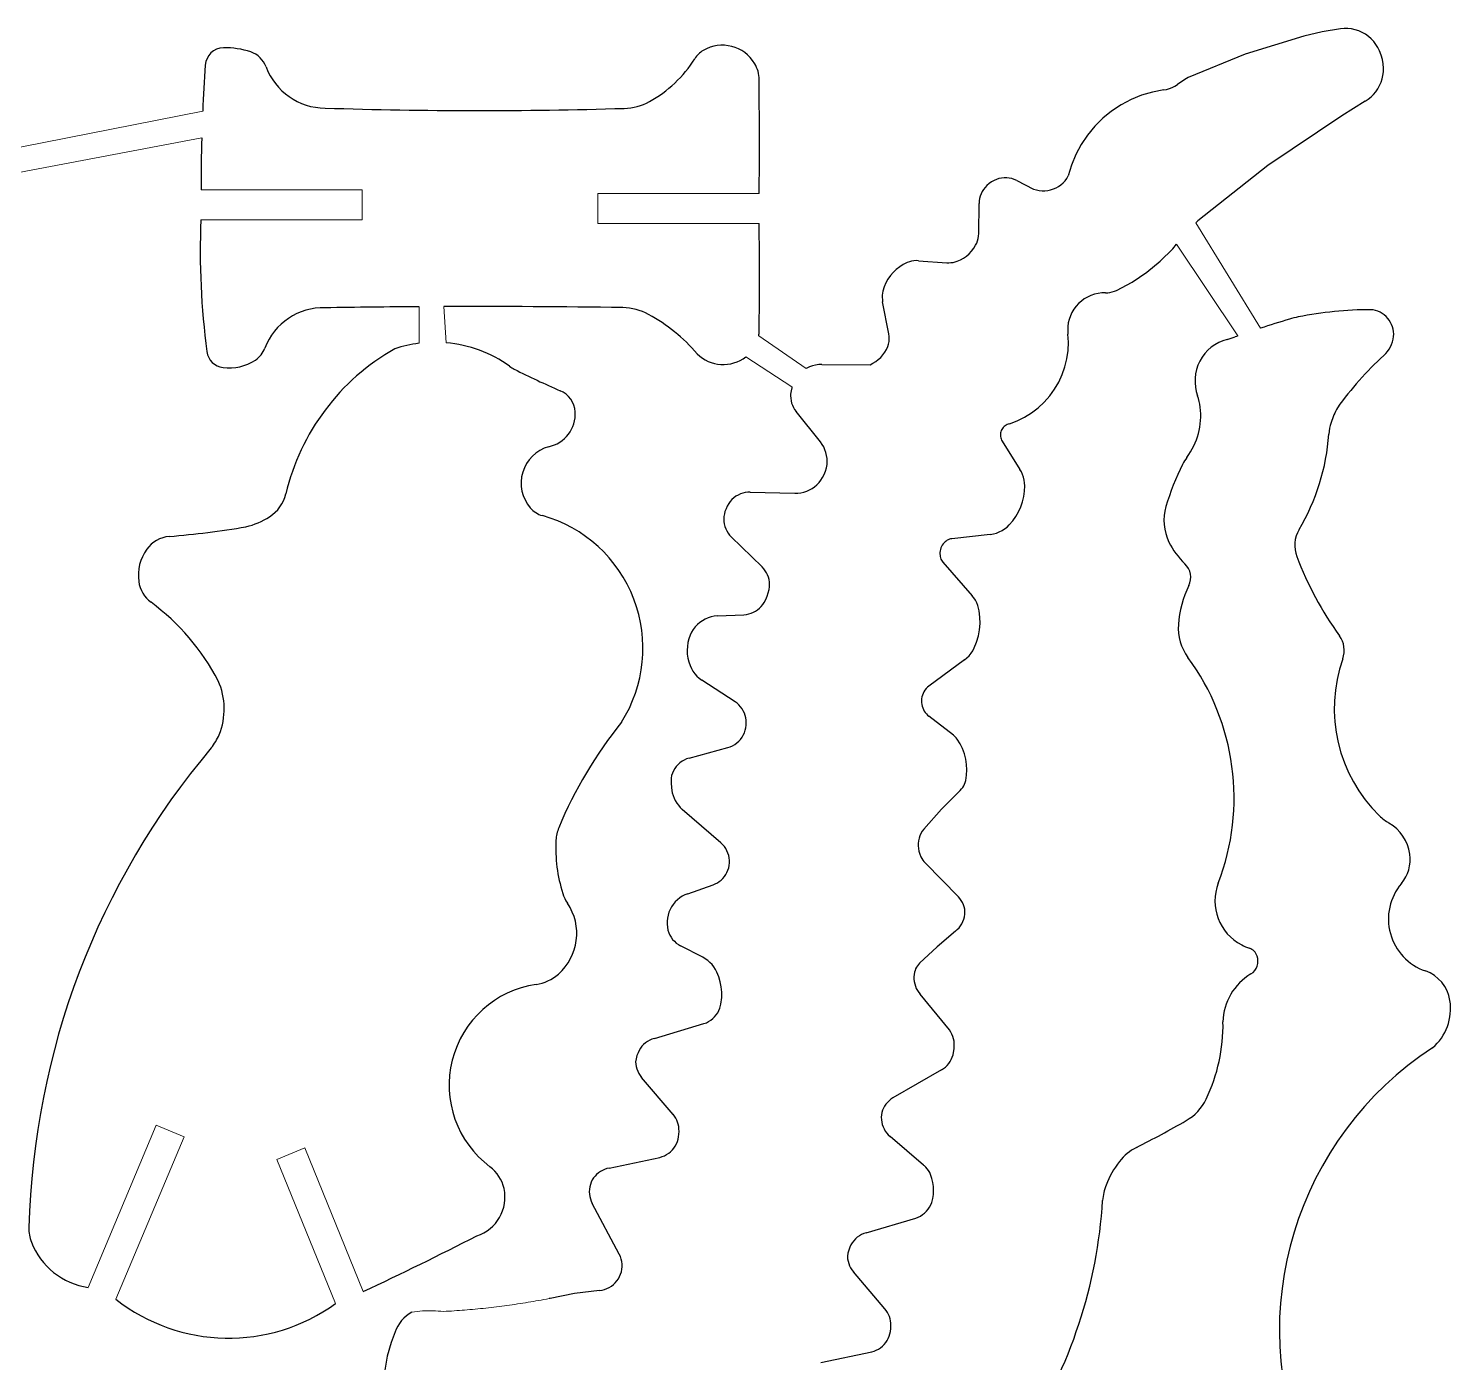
# Model space of a CAD drawing. Extents: x -554 to 10, y 731 to 949.
# Drawn here: x -426.1 to -279.9, y 812 to 949.1 of the extents above; entities that cross this region are included whole.
import ezdxf

# ---------------------------------------------------------------- set-up
doc = ezdxf.new("R2010")
doc.units = 0
doc.header["$MEASUREMENT"] = 0

# ---------------------------------------------------------------- blocks, each defined once
blk = doc.blocks.new('*E1')
at = {"color": 7, "linetype": 'Continuous', "lineweight": 0, "flags": 128}
blk.add_lwpolyline([(-372.556121, 818.594313), (-372.825475, 818.543038), (-373.095018, 818.492682), (-373.364743, 818.443246), (-373.634648, 818.394731), (-373.904726, 818.347138), (-374.174973, 818.300467), (-374.445385, 818.25472), (-374.715956, 818.209896), (-374.986682, 818.165997), (-375.257558, 818.123024), (-375.528579, 818.080976), (-375.799741, 818.039856), (-376.071038, 817.999663), (-376.342467, 817.960398), (-376.614022, 817.922063), (-376.885699, 817.884657), (-377.157492, 817.848182), (-377.429397, 817.812639), (-377.70141, 817.778027), (-377.973525, 817.744349), (-378.244975, 817.711697), (-378.516549, 817.679975), (-378.788243, 817.649184), (-379.060052, 817.619324), (-379.331972, 817.590395), (-379.603997, 817.562399), (-379.876123, 817.535334), (-380.148345, 817.509202), (-380.420658, 817.484003), (-380.693058, 817.459737), (-380.965539, 817.436406), (-381.238097, 817.414009), (-381.510727, 817.392546), (-381.783425, 817.372019), (-382.056184, 817.352428), (-382.329001, 817.333772), (-382.601871, 817.316053), (-382.874789, 817.29927), (-383.14775, 817.283425), (-383.420749, 817.268518)], dxfattribs=at)

msp = doc.modelspace()

# ---------------------------------------------------------------- linework, layer by layer
for p, q in [((-291.177433, 949.118479), (-293.077033, 948.799731)), ((-290.799166, 949.148942), (-291.177434, 949.11848)), ((-290.419741, 949.14177), (-290.799166, 949.148942)), ((-290.042895, 949.097034), (-290.419741, 949.14177)), ((-289.672337, 949.015175), (-290.042895, 949.097034)), ((-289.311714, 948.896999), (-289.672337, 949.015175)), ((-294.948548, 948.344176), (-300.997881, 946.518717)), ((-293.077033, 948.799731), (-294.948543, 948.344176)), ((-288.964577, 948.74367), (-289.311714, 948.896999)), ((-288.634342, 948.556695), (-288.964577, 948.74367)), ((-288.324261, 948.337917), (-288.634342, 948.556695)), ((-288.037385, 948.089488), (-288.324261, 948.337917)), ((-287.77654, 947.813854), (-288.037385, 948.089488)), ((-287.544292, 947.513729), (-287.77654, 947.813854)), ((-287.342928, 947.192066), (-287.544292, 947.513729)), ((-300.997881, 946.518717), (-306.835486, 944.100223)), ((-287.174429, 946.852033), (-287.342928, 947.192066)), ((-287.010354, 946.41894), (-287.17443, 946.852033)), ((-286.888817, 945.972041), (-287.010354, 946.41894)), ((-286.810953, 945.515502), (-286.888817, 945.972041)), ((-286.830498, 944.320628), (-286.78635, 944.685829)), ((-286.777488, 945.053582), (-286.810953, 945.515502)), ((-286.78635, 944.685829), (-286.777489, 945.053582)), ((-350.961043, 943.131015), (-350.961043, 943.895538)), ((-308.771261, 942.969683), (-308.485802, 943.082822)), ((-308.485802, 943.082822), (-308.212554, 943.222904)), ((-308.212554, 943.222904), (-307.954053, 943.388629)), ((-307.183791, 943.907633), (-307.954053, 943.388631)), ((-307.012642, 944.009372), (-307.183789, 943.907634)), ((-306.835478, 944.100227), (-307.012642, 944.009372)), ((-287.346997, 942.951896), (-287.168974, 943.273811)), ((-287.168974, 943.273811), (-287.022699, 943.611338)), ((-287.022699, 943.611338), (-286.909525, 943.961356)), ((-286.909525, 943.961356), (-286.830498, 944.320628)), ((-312.719636, 941.844076), (-313.753361, 941.299959)), ((-311.636992, 942.282861), (-312.719636, 941.844076)), ((-310.516129, 942.611978), (-311.636992, 942.282861)), ((-309.368126, 942.828175), (-310.516129, 942.611978)), ((-309.368127, 942.828175), (-309.066282, 942.884537)), ((-309.066282, 942.884537), (-308.771261, 942.969683)), ((-288.646341, 941.674185), (-291.059246, 940.170039)), ((-288.646339, 941.674181), (-288.339564, 941.877184)), ((-288.339564, 941.877184), (-288.05371, 942.108719)), ((-288.05371, 942.108719), (-287.79142, 942.366644)), ((-287.79142, 942.366644), (-287.55512, 942.648572)), ((-287.55512, 942.648572), (-287.346997, 942.951896)), ((-314.727952, 940.65589), (-315.633774, 939.918233)), ((-313.753361, 941.299959), (-314.727952, 940.65589)), ((-291.059241, 940.170034), (-298.670288, 935.052487)), ((-316.461875, 939.09428), (-317.204071, 938.192173)), ((-315.633774, 939.918233), (-316.461875, 939.09428)), ((-317.853026, 937.220829), (-318.402325, 936.189849)), ((-317.204071, 938.192173), (-317.853026, 937.220829)), ((-318.402325, 936.189849), (-318.846541, 935.109421)), ((-318.846541, 935.109421), (-319.181283, 933.990225)), ((-298.670288, 935.052487), (-305.867181, 929.367239)), ((-327.542199, 932.998268), (-327.721087, 932.813507)), ((-327.310806, 933.195053), (-327.5422, 932.998267)), ((-327.062191, 933.369576), (-327.310806, 933.195053)), ((-326.79849, 933.520338), (-327.062191, 933.369576)), ((-326.554983, 933.629282), (-326.798489, 933.520338)), ((-326.301427, 933.71219), (-326.554983, 933.629282)), ((-326.040597, 933.768154), (-326.301427, 933.71219)), ((-325.775348, 933.796562), (-326.040597, 933.768154)), ((-325.508582, 933.797103), (-325.775348, 933.796562)), ((-325.24322, 933.769771), (-325.508582, 933.797103)), ((-324.982165, 933.714864), (-325.24322, 933.769771)), ((-324.728275, 933.632985), (-324.982165, 933.714864)), ((-324.484329, 933.52503), (-324.728275, 933.632985)), ((-324.484329, 933.525029), (-322.737015, 932.639732)), ((-320.436169, 932.770866), (-320.178625, 932.916962)), ((-320.178625, 932.916962), (-319.937297, 933.088527)), ((-319.937297, 933.088527), (-319.714696, 933.283776)), ((-319.714696, 933.283776), (-319.513136, 933.500679)), ((-319.513136, 933.500679), (-319.334714, 933.736981)), ((-319.334714, 933.736981), (-319.181283, 933.990225)), ((-328.33557, 931.42301), (-328.351753, 931.166348)), ((-328.293616, 931.676737), (-328.33557, 931.42301)), ((-328.226319, 931.924948), (-328.293616, 931.676737)), ((-328.134362, 932.165117), (-328.226319, 931.924948)), ((-328.018682, 932.394803), (-328.134362, 932.165117)), ((-327.880455, 932.611668), (-328.018682, 932.394803)), ((-327.721087, 932.813507), (-327.880455, 932.611668)), ((-322.737016, 932.639732), (-322.454154, 932.552195)), ((-322.454154, 932.552195), (-322.163849, 932.493919)), ((-322.163849, 932.493919), (-321.869118, 932.465511)), ((-321.869118, 932.465511), (-321.573026, 932.467265)), ((-321.573026, 932.467265), (-321.278652, 932.499164)), ((-321.278652, 932.499164), (-320.989058, 932.560875)), ((-320.989058, 932.560875), (-320.707253, 932.651757)), ((-320.707253, 932.651757), (-320.436169, 932.770866)), ((-328.390717, 928.055129), (-328.351753, 931.166347)), ((-305.867172, 929.367249), (-306.077797, 929.173942)), ((-328.703656, 926.862768), (-328.594944, 927.086689)), ((-328.594944, 927.086689), (-328.508582, 927.320143)), ((-328.508582, 927.320143), (-328.445393, 927.560905)), ((-328.445393, 927.560905), (-328.405979, 927.806681)), ((-328.405979, 927.806681), (-328.390717, 928.055129)), ((-330.270004, 925.36558), (-329.949393, 925.543593)), ((-329.949393, 925.543593), (-329.648657, 925.753444)), ((-329.648657, 925.753444), (-329.370944, 925.992935)), ((-329.370944, 925.992935), (-329.119165, 926.259557)), ((-329.119165, 926.259557), (-328.895956, 926.550517)), ((-328.895956, 926.550517), (-328.703656, 926.862768)), ((-309.716172, 925.228466), (-308.429657, 926.497909)), ((-308.429657, 926.497909), (-308.04187, 926.960779)), ((-337.182851, 924.075795), (-337.469998, 923.739313)), ((-336.862654, 924.380996), (-337.182851, 924.075795)), ((-336.512794, 924.651685), (-336.862654, 924.380996)), ((-336.136976, 924.884997), (-336.512794, 924.651685)), ((-335.739176, 925.078464), (-336.136976, 924.884997)), ((-335.513611, 925.161833), (-335.739177, 925.078463)), ((-335.281195, 925.223583), (-335.513611, 925.161833)), ((-335.043995, 925.263164), (-335.281195, 925.223583)), ((-334.804122, 925.280224), (-335.043995, 925.263164)), ((-334.563708, 925.274611), (-334.804122, 925.280224)), ((-334.563707, 925.27461), (-331.668977, 925.070148)), ((-331.668978, 925.070149), (-331.453005, 925.064069)), ((-331.453005, 925.064069), (-331.237293, 925.076294)), ((-331.237293, 925.076294), (-331.02339, 925.106737)), ((-331.02339, 925.106737), (-330.812832, 925.155178)), ((-330.812832, 925.155178), (-330.607131, 925.22127)), ((-330.60713, 925.221269), (-330.270004, 925.36558)), ((-312.619518, 923.081903), (-311.116979, 924.086384)), ((-311.116979, 924.086384), (-309.716172, 925.228466)), ((-337.933367, 922.98704), (-338.104684, 922.579211)), ((-337.721056, 923.375109), (-337.933367, 922.98704)), ((-337.469998, 923.739313), (-337.721056, 923.375109)), ((-314.210321, 922.224026), (-312.619518, 923.081903)), ((-338.302036, 921.720274), (-338.307956, 921.499612)), ((-338.307956, 921.499612), (-338.29477, 921.279264)), ((-338.277053, 921.939598), (-338.302036, 921.720274)), ((-338.29477, 921.279264), (-338.262577, 921.060882)), ((-338.233195, 922.155939), (-338.277053, 921.939598)), ((-338.104684, 922.579211), (-338.233195, 922.155939)), ((-317.527756, 921.348083), (-317.835187, 921.122797)), ((-317.199311, 921.541453), (-317.527756, 921.348083)), ((-316.853153, 921.700962), (-317.199311, 921.541453)), ((-316.492764, 921.825007), (-316.853153, 921.700962)), ((-316.121764, 921.912342), (-316.492764, 921.825007)), ((-315.743884, 921.962088), (-316.121764, 921.912342)), ((-315.362922, 921.973745), (-315.743884, 921.962088)), ((-315.362922, 921.973745), (-315.125049, 921.980197)), ((-315.125049, 921.980197), (-314.888812, 922.008795)), ((-314.888812, 922.008795), (-314.65627, 922.05929)), ((-314.65627, 922.05929), (-314.429448, 922.131243)), ((-314.429448, 922.131243), (-314.210321, 922.224027)), ((-337.628566, 917.758279), (-338.262577, 921.060882)), ((-318.796773, 919.952091), (-318.95804, 919.606749)), ((-318.601736, 920.279548), (-318.796773, 919.952091)), ((-318.37489, 920.585831), (-318.601736, 920.279548)), ((-318.118514, 920.867858), (-318.37489, 920.585831)), ((-317.835187, 921.122797), (-318.118514, 920.867858)), ((-319.224801, 918.498821), (-319.238395, 918.117923)), ((-319.173135, 918.876443), (-319.224801, 918.498821)), ((-319.083915, 919.246994), (-319.173135, 918.876443)), ((-318.95804, 919.606749), (-319.083915, 919.246994)), ((-337.648445, 916.70284), (-337.602129, 916.964481)), ((-337.592136, 917.495081), (-337.628567, 917.75828)), ((-337.602129, 916.964481), (-337.583291, 917.22952)), ((-337.583291, 917.22952), (-337.592136, 917.495081)), ((-319.238395, 918.117923), (-319.213779, 917.737579)), ((-319.167947, 916.888874), (-319.213779, 917.737579)), ((-319.204787, 916.03973), (-319.167947, 916.888874)), ((-338.707457, 915.111332), (-338.461653, 915.338985)), ((-338.461653, 915.338985), (-338.238314, 915.588715)), ((-338.238314, 915.588715), (-338.039414, 915.858315)), ((-338.039414, 915.858315), (-337.866712, 916.145403)), ((-337.866712, 916.145403), (-337.721733, 916.44744)), ((-337.721735, 916.44744), (-337.648445, 916.70284)), ((-319.323951, 915.198183), (-319.204787, 916.03973)), ((-346.065733, 914.216921), (-346.125167, 914.18019)), ((-345.773947, 914.358508), (-346.065733, 914.216921)), ((-345.469284, 914.46971), (-345.773947, 914.358508)), ((-345.154897, 914.549377), (-345.469284, 914.46971)), ((-344.834043, 914.596683), (-345.154897, 914.549377)), ((-344.510042, 914.61114), (-344.834043, 914.596683)), ((-344.510042, 914.61114), (-339.557059, 914.57988)), ((-339.557059, 914.579881), (-339.257591, 914.730096)), ((-339.257591, 914.730096), (-338.973554, 914.907769)), ((-338.973554, 914.907769), (-338.707457, 915.111332)), ((-319.803973, 913.569579), (-319.524311, 914.372194)), ((-319.524311, 914.372194), (-319.323951, 915.198183)), ((-320.589888, 912.064551), (-320.160289, 912.797931)), ((-320.160289, 912.797931), (-319.803973, 913.569579)), ((-347.708751, 911.73171), (-347.72269, 911.555428)), ((-347.72269, 911.555428), (-347.722554, 911.378597)), ((-347.722554, 911.378597), (-347.711958, 911.131008)), ((-347.711958, 911.131008), (-347.677379, 910.885617)), ((-347.680824, 911.906322), (-347.708751, 911.73171)), ((-347.615479, 912.223995), (-347.680823, 911.906323)), ((-347.584319, 912.323089), (-347.615479, 912.223995)), ((-321.652024, 910.739923), (-321.088707, 911.376378)), ((-321.088707, 911.376378), (-320.589888, 912.064551)), ((-347.677379, 910.885617), (-347.619143, 910.644741)), ((-347.619143, 910.644741), (-347.5378, 910.410656)), ((-347.5378, 910.410656), (-347.434119, 910.185572)), ((-347.434119, 910.185572), (-347.309078, 909.971616)), ((-347.309078, 909.971616), (-347.163859, 909.770808)), ((-344.662007, 906.643364), (-347.163859, 909.770806)), ((-323.672933, 909.198301), (-322.950279, 909.645708)), ((-322.950279, 909.645708), (-322.274512, 910.161208)), ((-322.274512, 910.161208), (-321.652024, 910.739923)), ((-325.942308, 908.036799), (-326.00831, 907.929609)), ((-325.865479, 908.136516), (-325.942308, 908.036799)), ((-325.778664, 908.227671), (-325.865479, 908.136516)), ((-325.682809, 908.309267), (-325.778664, 908.227671)), ((-325.578962, 908.380415), (-325.682809, 908.309267)), ((-325.468258, 908.440336), (-325.578962, 908.380415)), ((-325.351904, 908.488377), (-325.468258, 908.440336)), ((-325.231172, 908.524013), (-325.351904, 908.488377)), ((-325.231172, 908.524013), (-324.435636, 908.82322)), ((-324.435636, 908.82322), (-323.672933, 909.198301)), ((-344.481476, 906.393876), (-344.662008, 906.643364)), ((-326.151572, 907.450477), (-326.155242, 907.324649)), ((-326.155242, 907.324649), (-326.145761, 907.199125)), ((-326.13479, 907.575234), (-326.151572, 907.450477)), ((-326.145761, 907.199125), (-326.123232, 907.075276)), ((-326.10508, 907.697559), (-326.13479, 907.575234)), ((-326.123232, 907.075276), (-326.087901, 906.954455)), ((-326.062766, 907.816116), (-326.10508, 907.697559)), ((-326.087901, 906.954455), (-326.040153, 906.83798)), ((-326.00831, 907.929609), (-326.062766, 907.816116)), ((-326.040153, 906.83798), (-325.980511, 906.727125)), ((-325.980511, 906.727125), (-324.146532, 903.816904)), ((-344.325863, 906.128131), (-344.481476, 906.393876)), ((-344.196622, 905.848608), (-344.325863, 906.128131)), ((-344.094959, 905.557918), (-344.196622, 905.848608)), ((-344.021822, 905.258774), (-344.094959, 905.557918)), ((-343.977896, 904.953968), (-344.021822, 905.258774)), ((-344.281498, 903.300497), (-344.148333, 903.636618)), ((-344.148333, 903.636618), (-344.047216, 903.983728)), ((-344.047216, 903.983728), (-343.979034, 904.338779)), ((-343.979035, 904.338779), (-343.963589, 904.646346)), ((-343.963589, 904.646346), (-343.977896, 904.953968)), ((-324.000619, 903.559621), (-324.146533, 903.816904)), ((-345.258734, 902.03965), (-345.021825, 902.243217)), ((-345.021825, 902.243217), (-344.805978, 902.468995)), ((-344.805978, 902.468995), (-344.613267, 902.714815)), ((-344.613267, 902.714815), (-344.445541, 902.978317)), ((-344.445541, 902.978317), (-344.281498, 903.300497)), ((-323.879183, 903.289921), (-324.000619, 903.559621)), ((-323.783269, 903.010125), (-323.879183, 903.289921)), ((-323.713705, 902.722642), (-323.783269, 903.010125)), ((-323.671088, 902.42995), (-323.713705, 902.722642)), ((-323.679148, 901.582877), (-323.655786, 902.134567)), ((-323.655787, 902.134567), (-323.671088, 902.42995)), ((-353.75369, 900.727659), (-353.926919, 900.533096)), ((-353.561513, 900.903532), (-353.75369, 900.727659)), ((-353.352395, 901.058881), (-353.561513, 900.903532)), ((-353.128518, 901.192082), (-353.352395, 901.058881)), ((-352.89222, 901.301746), (-353.128518, 901.192082)), ((-352.645965, 901.386729), (-352.89222, 901.301746)), ((-352.392325, 901.446144), (-352.645965, 901.386729)), ((-352.133947, 901.479369), (-352.392325, 901.446144)), ((-351.873527, 901.48606), (-352.133947, 901.479369)), ((-351.873527, 901.486059), (-347.296091, 901.369676)), ((-347.29609, 901.369677), (-346.983823, 901.377048)), ((-346.983823, 901.377048), (-346.673776, 901.414947)), ((-346.673776, 901.414947), (-346.368928, 901.483011)), ((-346.368928, 901.483011), (-346.072205, 901.580587)), ((-346.072205, 901.580587), (-345.786458, 901.706737)), ((-345.786458, 901.706737), (-345.51443, 901.860249)), ((-345.51443, 901.860249), (-345.258734, 902.03965)), ((-323.882401, 900.498648), (-323.754915, 901.035915)), ((-323.754915, 901.035915), (-323.679148, 901.582877)), ((-354.540042, 899.242006), (-354.581044, 898.988153)), ((-354.473682, 899.490439), (-354.540042, 899.242006)), ((-354.366718, 899.778751), (-354.473681, 899.490439)), ((-354.234952, 900.056606), (-354.366718, 899.778751)), ((-354.079393, 900.321873), (-354.234952, 900.056606)), ((-353.926919, 900.533096), (-354.079394, 900.321874)), ((-324.561306, 898.993101), (-324.287435, 899.472582)), ((-324.287435, 899.472582), (-324.060446, 899.975955)), ((-324.060446, 899.975955), (-323.882401, 900.498648)), ((-354.581044, 898.988153), (-354.596271, 898.731462)), ((-354.596271, 898.731462), (-354.585568, 898.474542)), ((-354.585568, 898.474542), (-354.549044, 898.220006)), ((-354.549044, 898.220006), (-354.487069, 897.970443)), ((-354.487069, 897.970443), (-354.400275, 897.728391)), ((-325.720648, 897.706345), (-325.46957, 897.902612)), ((-325.46957, 897.902612), (-325.239347, 898.12297)), ((-325.239345, 898.12297), (-324.879573, 898.541864)), ((-324.879573, 898.541864), (-324.561306, 898.993101)), ((-354.400275, 897.728391), (-354.289545, 897.496311)), ((-354.289545, 897.496311), (-354.156003, 897.276563)), ((-354.156003, 897.276563), (-354.001009, 897.071382)), ((-354.001009, 897.071382), (-353.826137, 896.882855)), ((-350.663168, 893.800326), (-353.826136, 896.882854)), ((-331.93927, 896.288756), (-332.03974, 896.167614)), ((-331.846348, 896.380691), (-331.93927, 896.288756)), ((-331.7445, 896.462628), (-331.846348, 896.380691)), ((-331.634799, 896.533706), (-331.7445, 896.462628)), ((-331.518396, 896.593179), (-331.634799, 896.533706)), ((-331.396515, 896.64042), (-331.518396, 896.593179)), ((-331.270438, 896.674934), (-331.396515, 896.64042)), ((-331.14149, 896.696358), (-331.270438, 896.674934)), ((-327.19515, 897.145593), (-331.14149, 896.696357)), ((-327.195152, 897.145594), (-326.880709, 897.197423)), ((-326.880709, 897.197423), (-326.573013, 897.280392)), ((-326.573013, 897.280392), (-326.275141, 897.393672)), ((-326.275141, 897.393672), (-325.990069, 897.536132)), ((-325.990069, 897.536132), (-325.720648, 897.706345)), ((-332.370577, 895.296164), (-332.375813, 895.138867)), ((-332.375813, 895.138867), (-332.366237, 894.981775)), ((-332.350574, 895.452271), (-332.370577, 895.296164)), ((-332.366238, 894.981775), (-332.345844, 894.85428)), ((-332.315984, 895.605806), (-332.350574, 895.452271)), ((-332.345844, 894.85428), (-332.312659, 894.729502)), ((-332.267111, 895.755409), (-332.315984, 895.605806)), ((-332.20439, 895.899754), (-332.267111, 895.755409)), ((-332.128375, 896.037563), (-332.20439, 895.899754)), ((-332.03974, 896.167614), (-332.128375, 896.037563)), ((-350.491306, 893.615385), (-350.663168, 893.800327)), ((-350.338575, 893.414354), (-350.491306, 893.615385)), ((-350.206472, 893.199205), (-350.338575, 893.414354)), ((-332.312659, 894.729502), (-332.267025, 894.608719)), ((-332.267025, 894.608719), (-332.209408, 894.493172)), ((-332.209408, 894.493172), (-332.140401, 894.384044)), ((-332.140401, 894.384044), (-332.06071, 894.282456)), ((-332.06071, 894.282455), (-329.069503, 890.843233)), ((-350.096292, 892.972047), (-350.206472, 893.199205)), ((-350.009116, 892.735107), (-350.096292, 892.972047)), ((-349.945798, 892.490708), (-350.009116, 892.735107)), ((-349.906958, 892.241245), (-349.945798, 892.490708)), ((-349.892977, 891.989164), (-349.906958, 892.241245)), ((-349.903993, 891.736936), (-349.892977, 891.989164)), ((-350.443311, 890.15007), (-350.275742, 890.467255)), ((-350.275742, 890.467255), (-350.135358, 890.797373)), ((-350.135358, 890.797373), (-350.023146, 891.138099)), ((-350.023146, 891.138099), (-349.939898, 891.487034)), ((-349.939897, 891.487034), (-349.903993, 891.736936)), ((-328.888992, 890.615496), (-329.069503, 890.843233)), ((-328.729972, 890.372266), (-328.888992, 890.615496)), ((-352.024117, 888.961794), (-351.78141, 889.035846)), ((-351.78141, 889.035846), (-351.547265, 889.133655)), ((-351.547265, 889.133655), (-351.324, 889.254252)), ((-351.324, 889.254252), (-351.113827, 889.396441)), ((-351.113827, 889.396441), (-350.918827, 889.558816)), ((-350.918827, 889.558816), (-350.740931, 889.739769)), ((-350.740931, 889.739769), (-350.5819, 889.937506)), ((-350.5819, 889.937506), (-350.443311, 890.15007)), ((-328.593766, 890.115564), (-328.729972, 890.372266)), ((-328.481505, 889.847523), (-328.593766, 890.115564)), ((-328.394122, 889.570372), (-328.481505, 889.847523)), ((-328.332345, 889.286414), (-328.394122, 889.570372)), ((-328.255656, 888.64003), (-328.332345, 889.286415)), ((-357.535696, 887.634931), (-357.733899, 887.375007)), ((-357.311914, 887.873189), (-357.535696, 887.634931)), ((-357.064908, 888.087275), (-357.311914, 887.873189)), ((-356.797275, 888.274938), (-357.064908, 888.087275)), ((-356.511829, 888.434205), (-356.797275, 888.274938)), ((-356.211573, 888.563399), (-356.511829, 888.434205)), ((-355.899665, 888.661164), (-356.211573, 888.563399)), ((-355.579383, 888.726469), (-355.899665, 888.661164)), ((-355.254098, 888.75863), (-355.579383, 888.726469)), ((-355.254098, 888.75863), (-352.525542, 888.887648)), ((-352.525543, 888.887648), (-352.272983, 888.91223)), ((-352.272983, 888.91223), (-352.024117, 888.961794)), ((-328.299206, 887.340585), (-328.244572, 887.989206)), ((-328.244572, 887.989206), (-328.255656, 888.64003)), ((-358.182451, 886.422025), (-358.281976, 886.03127)), ((-358.045525, 886.801296), (-358.182451, 886.422025)), ((-357.90444, 887.096151), (-358.045525, 886.801295)), ((-357.733899, 887.375007), (-357.90444, 887.096151)), ((-328.84853, 885.47361), (-328.602734, 886.076336)), ((-328.602734, 886.076336), (-328.419001, 886.700785)), ((-328.419001, 886.700785), (-328.299206, 887.340585)), ((-358.343164, 885.632708), (-358.365438, 885.230093)), ((-358.365438, 885.230093), (-358.348589, 884.827215)), ((-358.348589, 884.827215), (-358.292775, 884.427866)), ((-358.281976, 886.03127), (-358.343164, 885.632708)), ((-329.608675, 884.450593), (-329.380897, 884.676285)), ((-329.380897, 884.676285), (-329.176948, 884.92372)), ((-329.176948, 884.92372), (-328.998891, 885.190394)), ((-328.998891, 885.190394), (-328.848529, 885.473609)), ((-358.292775, 884.427866), (-358.198522, 884.035805)), ((-358.198522, 884.035805), (-358.066717, 883.654725)), ((-358.066718, 883.654725), (-357.931234, 883.361076)), ((-357.931234, 883.361076), (-357.766693, 883.082668)), ((-329.857976, 884.248913), (-333.507784, 881.558607)), ((-329.857976, 884.248929), (-329.608675, 884.450593)), ((-357.766693, 883.082668), (-357.574787, 882.822365)), ((-357.574787, 882.822365), (-357.357493, 882.582848)), ((-357.357493, 882.582848), (-357.117047, 882.366582)), ((-357.117047, 882.366582), (-356.855924, 882.175794)), ((-353.437004, 879.934623), (-356.855923, 882.175793)), ((-334.265371, 880.237877), (-334.277141, 880.042563)), ((-334.233706, 880.430967), (-334.265371, 880.237877)), ((-334.182476, 880.619811), (-334.233706, 880.430967)), ((-334.112219, 880.802432), (-334.182476, 880.619811)), ((-334.02367, 880.976918), (-334.112219, 880.802432)), ((-333.917755, 881.141442), (-334.02367, 880.976918)), ((-333.795583, 881.294284), (-333.917755, 881.141442)), ((-333.658434, 881.433842), (-333.795583, 881.294284)), ((-333.507742, 881.558655), (-333.658434, 881.433842)), ((-353.231416, 879.784675), (-353.437005, 879.934623)), ((-353.041797, 879.614983), (-353.231416, 879.784675)), ((-352.870034, 879.427237), (-353.041797, 879.614983)), ((-352.717839, 879.223306), (-352.870034, 879.427237)), ((-352.586727, 879.005223), (-352.717839, 879.223306)), ((-352.478004, 878.775157), (-352.586727, 879.005223)), ((-352.392752, 878.535401), (-352.478004, 878.775157)), ((-334.277141, 880.042563), (-334.268891, 879.847068)), ((-334.268892, 879.847068), (-334.236348, 879.661356)), ((-334.236348, 879.661356), (-334.19239, 879.47801)), ((-334.19239, 879.478009), (-334.137209, 879.307561)), ((-334.137209, 879.307561), (-334.066321, 879.143024)), ((-334.066321, 879.143024), (-333.980346, 878.985843)), ((-333.980346, 878.985843), (-333.88004, 878.837396)), ((-333.88004, 878.837396), (-333.766283, 878.698988)), ((-352.397807, 877.010707), (-352.338484, 877.267484)), ((-352.33182, 878.288342), (-352.392752, 878.535401)), ((-352.338484, 877.267484), (-352.29977, 877.528166)), ((-352.295816, 878.03644), (-352.33182, 878.288342)), ((-352.299771, 877.528165), (-352.285097, 877.782203)), ((-352.285097, 877.782203), (-352.295816, 878.03644)), ((-333.766283, 878.698988), (-333.640073, 878.571832)), ((-333.640073, 878.571832), (-333.502519, 878.457044)), ((-330.9802, 876.509253), (-333.502513, 878.457054)), ((-353.252595, 875.701573), (-353.055804, 875.878643)), ((-353.055804, 875.878643), (-352.878431, 876.075161)), ((-352.878431, 876.075161), (-352.722389, 876.289009)), ((-352.722389, 876.289009), (-352.589359, 876.517883)), ((-352.589359, 876.517883), (-352.480775, 876.759316)), ((-352.480775, 876.759316), (-352.397807, 877.010706)), ((-330.837858, 876.385415), (-330.980206, 876.509242)), ((-330.708404, 876.248165), (-330.837858, 876.385415)), ((-330.593103, 876.098827), (-330.708404, 876.248165)), ((-330.297413, 875.624171), (-330.593104, 876.098828)), ((-358.167119, 874.141464), (-354.18888, 875.222392)), ((-354.188881, 875.222393), (-353.937363, 875.304972)), ((-353.937363, 875.304972), (-353.695763, 875.413184)), ((-353.695763, 875.413184), (-353.466684, 875.545861)), ((-353.466684, 875.545861), (-353.252595, 875.701573)), ((-330.051589, 875.121874), (-330.297413, 875.624171)), ((-329.858188, 874.597158), (-330.051589, 875.121874)), ((-329.719219, 874.055476), (-329.858188, 874.597158)), ((-359.63199, 873.077325), (-359.765092, 872.848982)), ((-359.475967, 873.290664), (-359.63199, 873.077325)), ((-359.298698, 873.486707), (-359.475967, 873.290664)), ((-359.102089, 873.663348), (-359.298698, 873.486707)), ((-358.888252, 873.818687), (-359.102089, 873.663348)), ((-358.659483, 873.951058), (-358.888252, 873.818687)), ((-358.418242, 874.059037), (-358.659483, 873.951058)), ((-358.167119, 874.141465), (-358.418242, 874.059037)), ((-329.636128, 873.502459), (-329.719219, 874.055476)), ((-329.640442, 872.385473), (-329.609777, 872.943856)), ((-329.609777, 872.943856), (-329.636128, 873.502459)), ((-360.01389, 872.099104), (-360.018744, 871.59335)), ((-360.018744, 871.59335), (-359.977059, 871.089293)), ((-359.957074, 872.357229), (-360.013891, 872.099104)), ((-359.873843, 872.608087), (-359.957074, 872.357229)), ((-359.765092, 872.848982), (-359.873843, 872.608087)), ((-329.931982, 871.290641), (-329.845669, 871.46424)), ((-329.845669, 871.46424), (-329.777375, 871.645686)), ((-329.777375, 871.645686), (-329.727802, 871.833114)), ((-329.727802, 871.833115), (-329.640442, 872.385473)), ((-359.977059, 871.089293), (-359.889188, 870.591206)), ((-359.889189, 870.591205), (-359.813177, 870.312264)), ((-359.813177, 870.312264), (-359.712203, 870.041358)), ((-359.712203, 870.041358), (-359.587098, 869.780716)), ((-330.289296, 870.834252), (-332.221769, 868.899542)), ((-330.289298, 870.834252), (-330.154942, 870.97402)), ((-330.154942, 870.97402), (-330.035427, 871.126673)), ((-330.035427, 871.126673), (-329.931982, 871.290641)), ((-359.587098, 869.780716), (-359.43889, 869.532482)), ((-359.43889, 869.532482), (-359.268799, 869.298699)), ((-359.268799, 869.298699), (-359.078224, 869.081289)), ((-359.078224, 869.081289), (-358.868733, 868.882042)), ((-354.89028, 865.42789), (-358.868734, 868.882042)), ((-332.221769, 868.899542), (-334.02841, 866.846836)), ((-334.575904, 865.650933), (-334.606765, 865.38679)), ((-334.517701, 865.910425), (-334.575904, 865.650933)), ((-334.432787, 866.162444), (-334.517701, 865.910425)), ((-334.322087, 866.404248), (-334.432787, 866.162444)), ((-334.186805, 866.633208), (-334.322087, 866.404248)), ((-334.028412, 866.846833), (-334.186805, 866.633208)), ((-354.704898, 865.249776), (-354.890281, 865.42789)), ((-354.538392, 865.053901), (-354.704898, 865.249776)), ((-354.392455, 864.842256), (-354.538392, 865.053901)), ((-354.268571, 864.616991), (-354.392455, 864.842256)), ((-354.167998, 864.380398), (-354.268571, 864.616991)), ((-354.09176, 864.13488), (-354.167998, 864.380398)), ((-354.04063, 863.882933), (-354.09176, 864.13488)), ((-334.606765, 865.38679), (-334.609948, 865.12087)), ((-334.609948, 865.12087), (-334.585417, 864.856064)), ((-334.585417, 864.856064), (-334.53344, 864.595254)), ((-334.53344, 864.595254), (-334.441571, 864.28539)), ((-334.441571, 864.28539), (-334.325625, 863.983707)), ((-354.170653, 862.617221), (-354.093676, 862.862509)), ((-354.093676, 862.862509), (-354.041788, 863.1143)), ((-354.041788, 863.1143), (-354.015517, 863.370037)), ((-354.015129, 863.627119), (-354.04063, 863.882933)), ((-354.015517, 863.370037), (-354.015129, 863.627119)), ((-334.325626, 863.983707), (-334.243881, 863.816597)), ((-334.243881, 863.816597), (-334.146287, 863.658219)), ((-334.146287, 863.658219), (-334.033766, 863.510073)), ((-334.033766, 863.510073), (-333.907384, 863.373561)), ((-330.479547, 859.89754), (-333.907374, 863.37357)), ((-355.699353, 861.126322), (-355.474011, 861.218143)), ((-355.474011, 861.218143), (-355.258447, 861.331026)), ((-355.258447, 861.331026), (-355.054625, 861.463942)), ((-355.054625, 861.463942), (-354.8644, 861.61568)), ((-354.8644, 861.61568), (-354.689504, 861.78486)), ((-354.689504, 861.78486), (-354.531531, 861.96994)), ((-354.531531, 861.96994), (-354.391918, 862.169236)), ((-354.391918, 862.169236), (-354.271938, 862.380931)), ((-354.271938, 862.380932), (-354.170653, 862.617221)), ((-359.120891, 859.774114), (-359.3632, 859.577321)), ((-358.860495, 859.946262), (-359.120891, 859.774114)), ((-358.584508, 860.092113), (-358.860495, 859.946262)), ((-358.295578, 860.210268), (-358.584508, 860.092113)), ((-358.295578, 860.210267), (-355.699353, 861.126321)), ((-330.319382, 859.712413), (-330.479556, 859.897532)), ((-360.229358, 858.296936), (-360.321859, 857.998801)), ((-360.108138, 858.584594), (-360.229358, 858.296936)), ((-359.959361, 858.859015), (-360.108138, 858.584594)), ((-359.784455, 859.117567), (-359.959361, 858.859015)), ((-359.585098, 859.35777), (-359.784455, 859.117567)), ((-359.3632, 859.577321), (-359.585098, 859.35777)), ((-330.177698, 859.512788), (-330.319382, 859.712413)), ((-330.055808, 859.300497), (-330.177698, 859.512788)), ((-329.954836, 859.077495), (-330.055808, 859.300497)), ((-329.875714, 858.84584), (-329.954836, 859.077495)), ((-329.81917, 858.607665), (-329.875714, 858.84584)), ((-329.80613, 858.351955), (-329.81917, 858.607664)), ((-329.818799, 858.096228), (-329.80613, 858.351955)), ((-360.417441, 857.382608), (-360.419604, 857.07046)), ((-360.419604, 857.07046), (-360.391223, 856.759597)), ((-360.384755, 857.693047), (-360.417441, 857.382608)), ((-360.321859, 857.998801), (-360.384755, 857.693047)), ((-330.409793, 856.70263), (-330.254388, 856.906115)), ((-330.254388, 856.906115), (-330.120173, 857.124159)), ((-330.120173, 857.124159), (-330.008501, 857.354564)), ((-330.008501, 857.354564), (-329.920497, 857.595006)), ((-329.920497, 857.595006), (-329.85705, 857.843061)), ((-329.85705, 857.843061), (-329.818799, 858.096228)), ((-360.391223, 856.759597), (-360.332571, 856.453001)), ((-360.332572, 856.453), (-360.250029, 856.201513)), ((-360.250029, 856.201513), (-360.14186, 855.959937)), ((-360.14186, 855.959937), (-360.009232, 855.730875)), ((-360.009232, 855.730875), (-359.853574, 855.516796)), ((-359.853574, 855.516796), (-359.676563, 855.320006)), ((-330.777709, 856.347374), (-332.670221, 854.765744)), ((-330.777707, 856.347376), (-330.58482, 856.515756)), ((-330.58482, 856.515756), (-330.409793, 856.70263)), ((-359.676563, 855.320006), (-359.480105, 855.142626)), ((-359.480105, 855.142626), (-359.266319, 854.986566)), ((-359.266319, 854.986566), (-359.037506, 854.853509)), ((-356.761822, 853.683777), (-359.037506, 854.853508)), ((-332.670221, 854.765744), (-334.468853, 853.07812)), ((-356.496961, 853.531154), (-356.761823, 853.683777)), ((-356.247937, 853.353859), (-356.496961, 853.531154)), ((-356.017042, 853.153525), (-356.247937, 853.353859)), ((-355.8064, 852.931994), (-356.017042, 853.153525)), ((-355.617948, 852.691302), (-355.8064, 852.931994)), ((-355.45342, 852.433665), (-355.617948, 852.691302)), ((-355.314329, 852.161452), (-355.45342, 852.433665)), ((-334.870599, 852.493339), (-334.934878, 852.326986)), ((-334.791103, 852.65298), (-334.870599, 852.493339)), ((-334.697081, 852.804522), (-334.791103, 852.65298)), ((-334.589353, 852.946647), (-334.697081, 852.804522)), ((-334.468854, 853.078119), (-334.589353, 852.946647)), ((-355.116446, 851.662764), (-355.314328, 852.161452)), ((-354.965895, 851.147806), (-355.116446, 851.662764)), ((-354.863985, 850.62106), (-354.965895, 851.147806)), ((-335.02742, 851.914396), (-335.048131, 851.670309)), ((-335.048131, 851.670309), (-335.045325, 851.425361)), ((-335.045325, 851.425361), (-335.019028, 851.181812)), ((-334.983382, 852.155369), (-335.02742, 851.914396)), ((-335.019028, 851.181812), (-334.969482, 850.941911)), ((-334.934878, 852.326986), (-334.983383, 852.15537)), ((-354.894466, 848.860987), (-354.809204, 849.550601)), ((-354.811602, 850.08711), (-354.863985, 850.62106)), ((-354.809204, 849.550601), (-354.811602, 850.08711)), ((-334.969482, 850.941911), (-334.897144, 850.707871)), ((-334.897144, 850.707871), (-334.802683, 850.481853)), ((-334.802683, 850.481853), (-334.68697, 850.265941)), ((-334.68697, 850.265941), (-334.551073, 850.062129)), ((-334.551073, 850.062129), (-334.396246, 849.872298)), ((-331.397884, 846.203014), (-334.396248, 849.872299)), ((-355.223909, 847.979513), (-355.101165, 848.212311)), ((-355.101165, 848.212311), (-355.003069, 848.456521)), ((-355.00307, 848.456521), (-354.894466, 848.860987)), ((-361.736266, 845.33999), (-356.634418, 846.85614)), ((-356.634412, 846.856137), (-356.388367, 846.949537)), ((-356.388367, 846.949537), (-356.15326, 847.067799)), ((-356.15326, 847.067799), (-355.931595, 847.209663)), ((-355.931595, 847.209663), (-355.725732, 847.37362)), ((-355.725732, 847.37362), (-355.537865, 847.557922)), ((-355.537865, 847.557922), (-355.369994, 847.760606)), ((-355.369994, 847.760606), (-355.223909, 847.979513)), ((-362.21481, 845.155883), (-362.437787, 845.02871)), ((-361.980176, 845.259994), (-362.21481, 845.155883)), ((-361.736264, 845.339987), (-361.980176, 845.259994)), ((-331.257066, 845.991879), (-331.397884, 846.203013)), ((-331.137933, 845.767794), (-331.257066, 845.991879)), ((-331.041665, 845.532976), (-331.137933, 845.767794)), ((-330.969216, 845.289751), (-331.041665, 845.532976)), ((-330.921302, 845.04053), (-330.969216, 845.289751)), ((-363.415361, 843.868061), (-363.526836, 843.563898)), ((-363.304121, 844.099401), (-363.415361, 843.868061)), ((-363.170186, 844.318383), (-363.304121, 844.099401)), ((-363.014914, 844.522791), (-363.170186, 844.318383)), ((-362.839877, 844.710552), (-363.014914, 844.522791)), ((-362.646849, 844.879763), (-362.839877, 844.710552)), ((-362.437787, 845.02871), (-362.646849, 844.879763)), ((-331.029216, 843.63469), (-330.973939, 843.876144)), ((-330.973939, 843.876143), (-330.922401, 844.262238)), ((-330.922401, 844.262238), (-330.904811, 844.65136)), ((-330.904811, 844.65136), (-330.921303, 845.04053)), ((-363.609544, 843.250687), (-363.66277, 842.931142)), ((-363.662769, 842.931141), (-363.644764, 842.681557)), ((-363.644764, 842.681557), (-363.602382, 842.434939)), ((-363.526836, 843.563898), (-363.609544, 843.250687)), ((-363.602382, 842.434939), (-363.536032, 842.193663)), ((-363.536032, 842.193663), (-363.446354, 841.960051)), ((-332.217872, 842.110564), (-332.009107, 842.243879)), ((-332.009107, 842.243879), (-331.814262, 842.39682)), ((-331.814262, 842.39682), (-331.635176, 842.567945)), ((-331.635176, 842.567945), (-331.473538, 842.755638)), ((-331.473538, 842.755638), (-331.330874, 842.958129)), ((-331.330874, 842.958129), (-331.20853, 843.173507)), ((-331.20853, 843.173507), (-331.10766, 843.399738)), ((-331.10766, 843.399738), (-331.029216, 843.63469)), ((-363.446354, 841.960051), (-363.334209, 841.736355)), ((-363.334209, 841.736355), (-363.200679, 841.524727)), ((-363.200679, 841.524727), (-363.047049, 841.327206)), ((-359.806827, 837.532115), (-363.04706, 841.327214)), ((-332.217859, 842.110556), (-337.214009, 839.212205)), ((-338.290199, 837.957917), (-338.35192, 837.717455)), ((-338.190821, 838.176773), (-338.290199, 837.957916)), ((-338.071277, 838.385301), (-338.190821, 838.176773)), ((-337.93263, 838.581647), (-338.071277, 838.385301)), ((-337.776111, 838.764065), (-337.93263, 838.581647)), ((-337.603111, 838.930935), (-337.776111, 838.764065)), ((-337.415168, 839.080775), (-337.603111, 838.930935)), ((-337.213951, 839.212253), (-337.415168, 839.080775)), ((-359.665504, 837.349236), (-359.806837, 837.53213)), ((-359.541313, 837.154296), (-359.665504, 837.349236)), ((-359.435285, 836.948911), (-359.541313, 837.154296)), ((-359.34829, 836.734769), (-359.435285, 836.948911)), ((-359.281044, 836.513629), (-359.34829, 836.734769)), ((-359.234098, 836.287308), (-359.281044, 836.513629)), ((-338.389966, 837.472131), (-338.403974, 837.224269)), ((-338.403974, 837.224269), (-338.393814, 836.976221)), ((-338.393814, 836.976221), (-338.359581, 836.730335)), ((-338.35192, 837.717455), (-338.389966, 837.472131)), ((-338.359581, 836.730335), (-338.301599, 836.488944)), ((-338.301599, 836.488944), (-338.220419, 836.254336)), ((-359.365959, 834.723485), (-359.292009, 834.964339)), ((-359.292009, 834.964339), (-359.242189, 835.211315)), ((-359.242189, 835.211315), (-359.210218, 835.49235)), ((-359.20784, 836.057666), (-359.234098, 836.287308)), ((-359.210218, 835.49235), (-359.198748, 835.774965)), ((-359.198748, 835.774965), (-359.20784, 836.057666)), ((-338.220419, 836.254336), (-338.116809, 836.028733)), ((-338.116809, 836.028733), (-337.991753, 835.814275)), ((-337.991753, 835.814275), (-337.846434, 835.612994)), ((-337.846434, 835.612994), (-337.682231, 835.426798)), ((-337.682231, 835.426798), (-337.5007, 835.257453)), ((-334.05798, 832.312541), (-337.500717, 835.257437)), ((-360.471154, 833.393325), (-360.26054, 833.531605)), ((-360.26054, 833.531605), (-360.064601, 833.689994)), ((-360.064601, 833.689994), (-359.885249, 833.866946)), ((-359.885249, 833.866946), (-359.724235, 834.060734)), ((-359.724235, 834.060734), (-359.583132, 834.269466)), ((-359.583132, 834.269466), (-359.463317, 834.491105)), ((-359.463317, 834.491105), (-359.365959, 834.723485)), ((-366.622354, 831.951861), (-366.852268, 831.874373)), ((-366.386116, 832.007147), (-366.622354, 831.951861)), ((-366.386125, 832.007148), (-361.169884, 833.111589)), ((-361.169884, 833.111587), (-360.928056, 833.182286)), ((-360.928056, 833.182286), (-360.694386, 833.276506)), ((-360.694386, 833.276506), (-360.471154, 833.393325)), ((-334.057963, 832.312557), (-334.003924, 832.26579)), ((-333.836057, 832.106622), (-334.003924, 832.26579)), ((-333.683306, 831.932895), (-333.836057, 832.106622)), ((-368.230496, 830.564303), (-368.316279, 830.326339)), ((-368.121558, 830.792597), (-368.230496, 830.564303)), ((-367.98871, 830.995615), (-368.121558, 830.792596)), ((-367.83717, 831.185088), (-367.98871, 830.995615)), ((-367.668307, 831.359302), (-367.83717, 831.185088)), ((-367.483652, 831.516678), (-367.668307, 831.359302)), ((-367.284875, 831.655792), (-367.483652, 831.516678)), ((-367.073777, 831.775385), (-367.284875, 831.655792)), ((-366.852268, 831.874373), (-367.073777, 831.775385)), ((-333.546928, 831.74604), (-333.683306, 831.932895)), ((-333.428045, 831.547595), (-333.546928, 831.74604)), ((-333.327636, 831.339192), (-333.428045, 831.547595)), ((-333.189711, 830.943763), (-333.327637, 831.339191)), ((-333.09181, 830.536574), (-333.189711, 830.943763)), ((-333.034906, 830.121665), (-333.09181, 830.536574)), ((-368.41524, 829.830841), (-368.427444, 829.578182)), ((-368.427444, 829.578182), (-368.414555, 829.325557)), ((-368.378063, 830.081047), (-368.41524, 829.830841)), ((-368.414555, 829.325557), (-368.3767, 829.075452)), ((-368.316279, 830.326339), (-368.378063, 830.081047)), ((-368.3767, 829.075452), (-368.314251, 828.830328)), ((-333.113762, 828.871928), (-333.045937, 829.285192)), ((-333.045937, 829.285192), (-333.019565, 829.703154)), ((-333.019565, 829.703154), (-333.034906, 830.121665)), ((-368.314251, 828.830328), (-368.227823, 828.592598)), ((-368.227823, 828.592598), (-368.118267, 828.3646)), ((-365.339507, 823.143471), (-368.118266, 828.364605)), ((-333.945028, 827.384561), (-333.757161, 827.568863)), ((-333.757161, 827.568863), (-333.58929, 827.771547)), ((-333.58929, 827.771547), (-333.443205, 827.990454)), ((-333.443205, 827.990454), (-333.320461, 828.223252)), ((-333.320461, 828.223252), (-333.222365, 828.467462)), ((-333.222366, 828.467462), (-333.113762, 828.871928)), ((-339.955562, 825.350931), (-334.853714, 826.867081)), ((-334.853708, 826.867078), (-334.607663, 826.960478)), ((-334.607663, 826.960478), (-334.372556, 827.07874)), ((-334.372556, 827.07874), (-334.150891, 827.220604)), ((-334.150891, 827.220604), (-333.945028, 827.384561)), ((-341.059173, 824.721493), (-341.23421, 824.533732)), ((-340.866145, 824.890704), (-341.059173, 824.721493)), ((-340.657083, 825.039651), (-340.866145, 824.890704)), ((-340.434106, 825.166824), (-340.657083, 825.039651)), ((-340.199472, 825.270935), (-340.434106, 825.166824)), ((-339.95556, 825.350928), (-340.199472, 825.270935)), ((-341.82884, 823.261628), (-341.882066, 822.942083)), ((-341.746132, 823.574839), (-341.82884, 823.261628)), ((-341.634657, 823.879002), (-341.746132, 823.574839)), ((-341.523417, 824.110342), (-341.634657, 823.879002)), ((-341.389482, 824.329324), (-341.523417, 824.110342)), ((-341.23421, 824.533732), (-341.389482, 824.329324)), ((-365.229992, 822.904006), (-365.339512, 823.143474)), ((-365.145751, 822.65452), (-365.229992, 822.904006)), ((-365.08769, 822.397677), (-365.145751, 822.65452)), ((-365.056426, 822.136216), (-365.08769, 822.397677)), ((-365.075335, 821.610611), (-365.052293, 821.872925)), ((-365.052293, 821.872925), (-365.056426, 822.136216)), ((-341.882065, 822.942082), (-341.86406, 822.692498)), ((-341.86406, 822.692498), (-341.821678, 822.44588)), ((-341.821678, 822.44588), (-341.755328, 822.204604)), ((-341.755328, 822.204604), (-341.66565, 821.970992)), ((-341.66565, 821.970992), (-341.553505, 821.747296)), ((-341.553505, 821.747296), (-341.419975, 821.535668)), ((-365.750804, 820.209468), (-365.579661, 820.409592)), ((-365.579661, 820.409592), (-365.43007, 820.626299)), ((-365.43007, 820.626299), (-365.303625, 820.857278)), ((-365.303625, 820.857278), (-365.201674, 821.100065)), ((-365.201674, 821.100065), (-365.125306, 821.352072)), ((-365.125306, 821.352072), (-365.075335, 821.610611)), ((-341.419975, 821.535668), (-341.266345, 821.338147)), ((-338.026123, 817.543056), (-341.266356, 821.338155)), ((-369.930002, 819.108815), (-372.456786, 818.617367)), ((-367.375318, 819.424642), (-369.930002, 819.108815)), ((-367.375319, 819.42464), (-367.114575, 819.461414)), ((-367.114575, 819.461414), (-366.859015, 819.524882)), ((-366.859015, 819.524882), (-366.611362, 819.614367)), ((-366.611362, 819.614367), (-366.374258, 819.728915)), ((-366.374258, 819.728915), (-366.150232, 819.867305)), ((-366.150232, 819.867305), (-365.941673, 820.028061)), ((-365.941673, 820.028061), (-365.750804, 820.209468)), ((-372.537255, 818.602491), (-372.556121, 818.594313)), ((-372.517727, 818.608931), (-372.537255, 818.602491)), ((-372.497698, 818.613579), (-372.517727, 818.608931)), ((-372.477329, 818.616398), (-372.497698, 818.613579)), ((-372.45679, 818.617365), (-372.477329, 818.616398)), ((-337.8848, 817.360177), (-338.026133, 817.543071)), ((-337.760609, 817.165237), (-337.8848, 817.360177)), ((-387.932198, 816.049127), (-388.116866, 815.754159)), ((-387.721484, 816.326089), (-387.932198, 816.049127)), ((-387.486469, 816.582753), (-387.721484, 816.326089)), ((-387.229098, 816.816994), (-387.486469, 816.582753)), ((-386.951502, 817.026873), (-387.229098, 816.816994)), ((-386.65598, 817.210653), (-386.951502, 817.026873)), ((-337.654581, 816.959852), (-337.760609, 817.165237)), ((-337.567586, 816.74571), (-337.654581, 816.959852)), ((-337.50034, 816.52457), (-337.567586, 816.74571)), ((-337.453394, 816.298249), (-337.50034, 816.52457)), ((-337.427136, 816.068607), (-337.453394, 816.298249)), ((-337.418044, 815.785906), (-337.427136, 816.068607)), ((-388.273961, 815.44363), (-388.80492, 814.079123)), ((-388.116866, 815.754159), (-388.273961, 815.443627)), ((-337.802428, 814.280407), (-337.682613, 814.502046)), ((-337.682613, 814.502046), (-337.585255, 814.734426)), ((-337.585255, 814.734426), (-337.511305, 814.97528)), ((-337.511305, 814.97528), (-337.461485, 815.222256)), ((-337.461485, 815.222256), (-337.429514, 815.503291)), ((-337.429514, 815.503291), (-337.418044, 815.785906)), ((-388.80492, 814.079123), (-389.192067, 812.667062)), ((-344.605421, 812.018089), (-339.38918, 813.12253)), ((-339.38918, 813.122528), (-339.147352, 813.193227)), ((-339.147352, 813.193227), (-338.913682, 813.287447)), ((-338.913682, 813.287447), (-338.69045, 813.404266)), ((-338.69045, 813.404266), (-338.479836, 813.542546)), ((-338.479836, 813.542546), (-338.283897, 813.700935)), ((-338.283897, 813.700935), (-338.104545, 813.877887)), ((-338.104545, 813.877887), (-337.943531, 814.071675)), ((-337.943531, 814.071675), (-337.802428, 814.280407)), ((-389.192067, 812.667062), (-389.431258, 811.22256))]:
    msp.add_line(p, q)
at = {"color": 7, "linetype": 'Continuous', "lineweight": 0}
for p, q in [((-429.888689, 936.362811), (-408.171919, 940.648605)), ((-408.268993, 937.904367), (-428.351129, 934.11547)), ((-306.077797, 929.173942), (-299.424543, 918.334257)), ((-308.04187, 926.960779), (-301.757436, 917.541847)), ((-385.926041, 916.786147), (-385.902535, 920.543439)), ((-383.131106, 916.837204), (-383.380958, 920.556076)), ((-351.002937, 917.550508), (-346.125167, 914.18019)), ((-352.328833, 915.404938), (-347.584319, 912.323089)), ((-385.307035, 817.332468), (-385.576991, 817.319635)), ((-385.037099, 817.339673), (-385.307035, 817.332468)), ((-384.767233, 817.341317), (-385.037099, 817.339673)), ((-384.497488, 817.337469), (-384.767233, 817.341317)), ((-384.227916, 817.328197), (-384.497488, 817.337469)), ((-383.958568, 817.313569), (-384.227916, 817.328197)), ((-386.38646, 817.246682), (-386.65598, 817.210653)), ((-386.116754, 817.27681), (-386.38646, 817.246682)), ((-385.846914, 817.301105), (-386.116754, 817.27681)), ((-385.576991, 817.319635), (-385.846914, 817.301105)), ((-383.689496, 817.293653), (-383.958568, 817.313569)), ((-383.420749, 817.268518), (-383.689496, 817.293653))]:
    msp.add_line(p, q, dxfattribs=at)
at = {"color": 7, "linetype": 'Continuous', "lineweight": 0, "flags": 128}
for points in [[(-408.337939, 932.568269), (-391.761871, 932.568269), (-391.761871, 929.468269), (-408.349615, 929.468269)], [(-350.958107, 932.185761), (-367.536379, 932.185761), (-367.536379, 929.085761), (-350.95781, 929.085761)], [(-419.952706, 819.739978), (-412.939133, 836.433846), (-410.081119, 835.233114), (-417.095524, 818.537266)], [(-394.505821, 818.084404), (-400.556793, 832.903481), (-397.686825, 834.075355), (-391.66666, 819.331724)]]:
    msp.add_lwpolyline(points, dxfattribs=at)
for centre, radius, start, end in [((-405.997959, 945.249267), 1.91254, 91.33678, 176.029165), ((-405.851723, 938.982473), 8.18104, 71.283454, 91.336759), ((-404.044812, 944.31568), 2.550052, 20.416472, 71.283542), ((-368.325465, 952.74682), 12.668492, -61.310298, -31.982272), ((-355.416906, 944.686209), 2.55006, 120.510492, 148.017699), ((-354.742296, 943.541404), 3.878848, 30.81572, 120.510314), ((-228.232031, 932.909653), 180.106232, 176.029179, 177.537312), ((-395.549823, 947.477708), 6.514343, -159.583613, -90.326533), ((-354.148605, 943.895531), 3.187563, 0.000126, 30.815809), ((-863.090779, 937.520901), 512.160461, -0.596857, 0.62762), ((-364.998195, 946.666829), 5.737617, -88.278986, -61.31023), ((-379.696805, 1435.904533), 495.196075, -91.838853, -88.27913), ((-228.232031, 932.909653), 180.106232, 178.410866, 180.108595), ((-331.942246, 926.158359), 76.479027, 177.51954, 187.688889), ((-839.024827, 923.495625), 488.09903, -0.637983, 0.656216), ((-395.769758, 914.016277), 6.421879, 88.368762, 159.30012), ((-379.649274, -75.614669), 996.177734, 90.35966, 90.916703), ((-379.649274, -75.614669), 996.177734, 89.1567, 90.214628), ((-365.072167, 914.718159), 5.737618, 61.378976, 89.1567), ((-370.866154, 904.100504), 17.833273, 40.650882, 61.378983), ((-287.975565, 881.740073), 38.502632, 90.149973, 101.317619), ((-288.271806, 917.700023), 2.55005, -4.865932, 85.603956), ((-263.297353, 808.143792), 115.961685, 106.609984, 108.152316), ((-293.529866, 909.49213), 10.200212, 101.317517, 106.609848), ((-384.289644, 903.732261), 13.156054, 97.145159, 108.296037), ((-384.289644, 903.732261), 13.156054, 54.359471, 84.947923), ((-354.14343, 918.096293), 3.187566, -9.858937, -0.637949), ((-301.723304, 912.909836), 4.428842, 104.722919, 200.14893), ((-305.441144, 927.058575), 10.200209, -75.27742, -70.485872), ((-263.297353, 808.143792), 115.961685, 109.369681, 109.514529), ((-288.892945, 917.886651), 3.187567, -47.616804, -7.262099), ((-405.838317, 916.181803), 1.912539, -172.311056, -97.320941), ((-404.162498, 917.187617), 2.550048, -56.314312, -20.700024), ((-376.896559, 895.891333), 23.370255, 119.542422, 166.628475), ((-354.657003, 918.368882), 3.768997, -135.30363, -51.850462), ((-263.876851, 890.474345), 33.923611, 132.383136, 144.536119), ((-405.459186, 919.132927), 4.887917, -97.320797, -56.314025), ((-374.394771, 917.532638), 3.82508, -125.640524, -117.099167), ((-341.921161, 980.993718), 75.112129, -117.099236, -113.118137), ((-372.41353, 909.568022), 2.550049, 3.937803, 66.881875), ((-310.669083, 909.627493), 5.1001, 6.642438, 20.148802), ((-373.282773, 909.508184), 3.42135, -78.527641, 3.937844), ((-312.820871, 909.376885), 7.266433, -36.47779, 6.642608), ((-284.400363, 906.168809), 8.148974, 150.702455, 162.30293), ((-287.304944, 907.095638), 5.100106, 162.30319, 176.032758), ((-314.613525, 908.989695), 22.274082, -30.648319, -3.967612), ((-371.536166, 902.408107), 3.895797, 105.882077, 220.698893), ((-302.877105, 902.024839), 5.100097, 143.522123, 152.988642), ((-285.476717, 893.15451), 24.631002, 152.98856, 163.86229), ((-403.354654, 902.180654), 3.825082, -57.255195, -13.371604), ((-372.556441, 901.530564), 2.550048, -139.301148, -105.679883), ((-304.238028, 898.583062), 5.100105, 163.86229, 205.840609), ((-420.143686, 996.406981), 99.844543, -85.094117, -80.531933), ((-405.582708, 905.645245), 7.944258, -76.435581, -57.255208), ((-377.074423, 885.435618), 14.166993, -32.428208, 74.320142), ((-411.332466, 893.752331), 3.187564, 94.905738, 144.394639), ((-301.880758, 899.724677), 7.719267, -154.15935, -133.432281), ((-292.708546, 896.010194), 3.187568, 149.351853, 200.89271), ((-410.166227, 892.91723), 4.621965, 144.394748, 187.649848), ((-262.195881, 907.657298), 35.847599, -159.107454, -144.243405), ((-308.502592, 892.730187), 1.912535, -25.967372, 46.567622), ((-411.587858, 892.726284), 3.187567, -172.350179, -126.472714), ((-296.950953, 887.104261), 10.936255, 154.032842, 175.900607), ((-427.566887, 871.110306), 23.693279, 27.615105, 53.527342), ((-302.77217, 887.521467), 5.100107, 175.900566, 216.388292), ((-293.355833, 885.219895), 2.550051, -19.487373, 35.756546), ((-326.480001, 870.050022), 24.350067, -21.065243, 36.38829), ((-276.44517, 879.235716), 15.388202, 160.512656, 225.760814), ((-412.993261, 879.212264), 7.037128, -22.237764, 24.163398), ((-330.1602, 849.743349), 44.847469, 141.210282, 157.381929), ((-411.200308, 878.479196), 5.100103, -40.127307, -22.237785), ((-346.338437, 823.807552), 79.729439, 139.872685, 178.508415), ((-283.622708, 871.86497), 5.100104, -134.239309, -120.456629), ((-288.458332, 863.641476), 4.439764, 8.266021, 59.543404), ((-356.117154, 864.911842), 15.750962, 177.076862, 197.247411), ((-368.027526, 865.519991), 3.825074, 157.381588, 177.076452), ((-287.850026, 863.729836), 3.825075, -40.217441, 8.26624), ((-298.997933, 859.464728), 5.100104, 158.9348, 242.549215), ((-280.613269, 857.610513), 5.652095, 139.782471, 250.875891), ((-367.506765, 861.375828), 3.825083, -162.752753, -145.814239), ((-375.25914, 856.110114), 5.546527, -48.719466, 34.185947), ((-298.778679, 859.886774), 5.575706, -117.450867, -108.622568), ((-300.966343, 853.394729), 1.275027, 18.547628, 71.377417), ((-301.268543, 853.293334), 1.593783, -56.845441, 18.547635), ((-374.544015, 855.295549), 4.46259, -81.611909, -48.71948), ((-297.412092, 846.914744), 5.861215, 120.61375, 178.825568), ((-283.718134, 848.656375), 3.825075, 8.673832, 70.875937), ((-372.366289, 840.52679), 10.465864, 98.388096, 233.206636), ((-285.262179, 848.420826), 5.386984, -48.955029, 8.673825), ((-320.861853, 846.707686), 17.592821, -25.610447, 1.065643), ((-262.788302, 815.305165), 34.679359, 123.096128, 202.992242), ((-309.596498, 841.307714), 5.100106, -60.188802, -25.610535), ((-360.950268, 930.935774), 108.397736, -63.254279, -60.188788), ((-309.872637, 829.580794), 5.100098, 116.74576, 142.535051), ((-380.925573, 829.082591), 3.825078, 12.30335, 53.206689), ((-305.884973, 826.524816), 10.124087, 142.53501, 158.370381), ((-381.248972, 829.012067), 4.156077, -72.187409, 12.303227), ((-310.555202, 828.37668), 5.1001, 158.37034, 176.509027), ((-365.959248, 831.75659), 50.406944, -33.030416, -3.490988), ((-422.217075, 825.783357), 3.825082, 178.50851, 201.242116), ((-516.692297, 1089.469023), 297.66687, -65.164239, -62.658858), ((-418.855804, 827.089949), 7.431371, -158.757884, -98.488118), ((-405.500397, 833.289171), 18.763412, -128.167653, -54.12929)]:
    msp.add_arc(centre, radius, start, end)

# ---------------------------------------------------------------- block references
at = {"color": 7, "linetype": 'Continuous'}
msp.add_blockref('*E1', (0, 0), dxfattribs=at)

doc.saveas('drawing.dxf')
